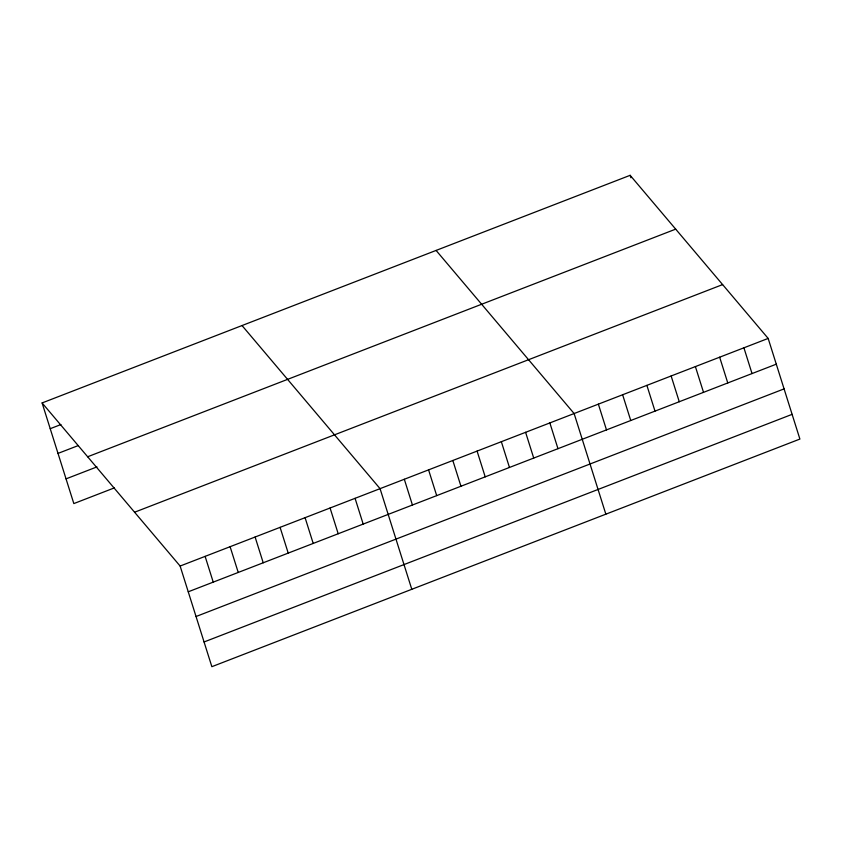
<?xml version="1.0" encoding="UTF-8"?>
<svg xmlns="http://www.w3.org/2000/svg" width="842" height="842" viewBox="0 0 842 842"><rect width="100%" height="100%" fill="white"/><g stroke="black" fill="none" stroke-linecap="round" stroke-linejoin="round"><path stroke-width="1.26" d="M42.1 402.939L630.142 175.315L768.167 338.421L799.9 439.061L211.858 666.685L180.125 566.045L42.1 402.939L73.833 503.579L114.291 487.918M50.215 428.694L60.929 424.547M58.014 453.406L78.243 445.576M87.652 456.764L675.694 229.14M66.034 478.866L96.977 466.889M134.583 512.22L722.615 284.596M180.125 566.045L768.167 338.421M188.25 591.8L776.292 364.176M196.039 616.512L784.081 388.888M204.069 641.972L792.111 414.348M436.093 250.432L574.118 413.538L605.851 514.178M242.033 325.549L380.058 488.655L411.791 589.295M743.918 347.809L752.032 373.564M719.657 357.197L727.772 382.952M695.397 366.596L703.523 392.34M630.142 175.315L630.911 177.767M671.137 375.985L679.262 401.729M646.888 385.373L655.002 411.117M622.627 394.761L630.753 420.505M598.367 404.149L606.493 429.904M549.858 422.926L557.972 448.681M525.597 432.314L533.723 458.069M501.348 441.713L509.463 467.457M477.088 451.102L485.202 476.846M452.828 460.49L460.953 486.234M428.578 469.878L436.693 495.622M404.318 479.266L412.433 505.021M355.071 498.327L363.186 524.082M330.075 508L338.2 533.754M305.088 517.683L313.203 543.427M280.091 527.355L288.217 553.099M255.105 537.028L263.22 562.782M230.108 546.7L238.233 572.455M205.122 556.373L213.236 582.127"/></g></svg>
